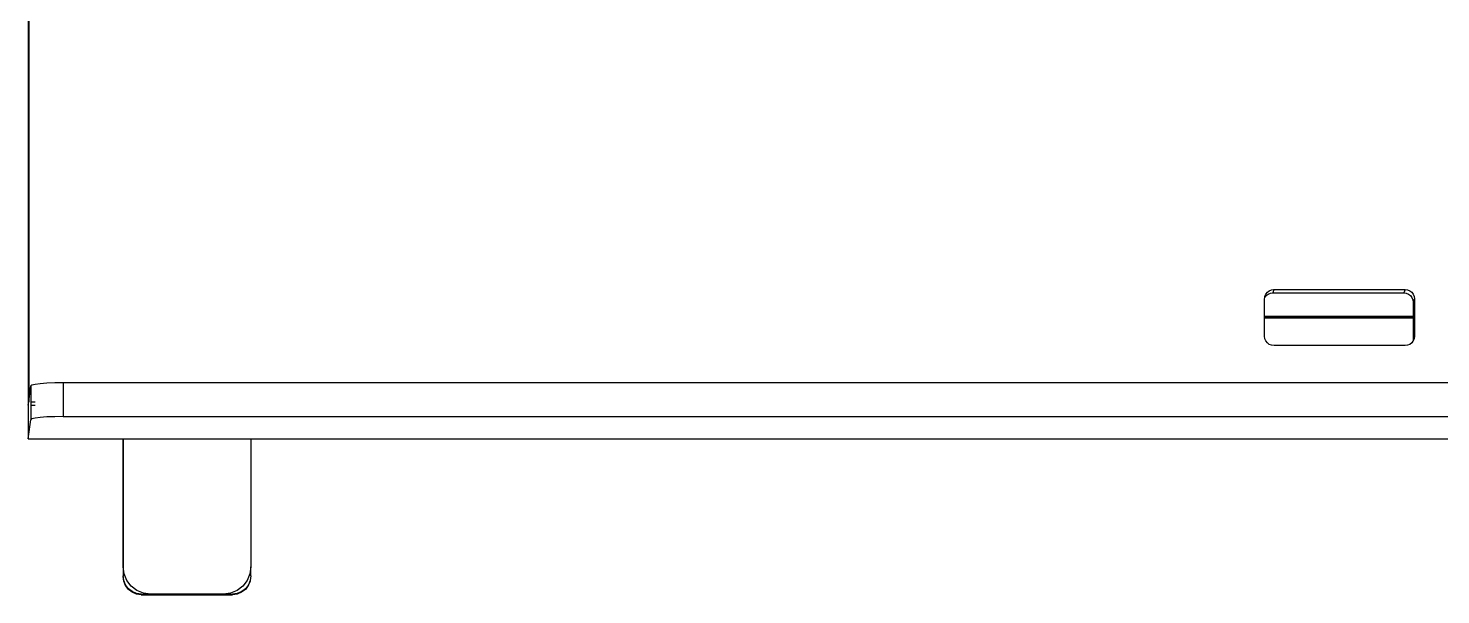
# Model space of a CAD drawing. Header units: metres. Extents: x -4.2 to 4.2, y -5.7 to 5.7.
# Drawn here: x 0.285 to 0.882, y 2.201 to 2.44 of the extents above; entities that cross this region are included whole.
import ezdxf

# ---------------------------------------------------------------- set-up
doc = ezdxf.new("R2010")
doc.units = ezdxf.units.M

msp = doc.modelspace()

# ---------------------------------------------------------------- linework, layer by layer
for p, q in [((0.28528, 2.83688), (0.28528, 2.28065)), ((0.28546, 2.83865), (0.28546, 2.28207)), ((0.80915, 2.32842), (0.80997, 2.32904)), ((0.80997, 2.32904), (0.81093, 2.32944)), ((0.81093, 2.32944), (0.81195, 2.32957)), ((0.81195, 2.32957), (0.81145, 2.32812)), ((0.81195, 2.32957), (0.86737, 2.32957)), ((0.86737, 2.32957), (0.86683, 2.32812)), ((0.86737, 2.32957), (0.8684, 2.32944)), ((0.8684, 2.32944), (0.86935, 2.32904)), ((0.86935, 2.32904), (0.87017, 2.32842)), ((0.808, 2.32563), (0.80807, 2.32622)), ((0.808, 2.31814), (0.808, 2.32563)), ((0.80807, 2.32622), (0.80865, 2.32697)), ((0.80807, 2.32622), (0.80813, 2.32665)), ((0.80813, 2.32665), (0.80852, 2.3276)), ((0.80852, 2.3276), (0.80915, 2.32842)), ((0.80865, 2.32697), (0.80947, 2.32759)), ((0.80947, 2.32759), (0.81042, 2.32799)), ((0.81042, 2.32799), (0.81145, 2.32812)), ((0.81145, 2.32812), (0.86683, 2.32812)), ((0.86683, 2.32812), (0.86785, 2.32799)), ((0.86785, 2.32799), (0.86881, 2.32759)), ((0.86881, 2.32759), (0.86963, 2.32697)), ((0.86963, 2.32697), (0.87026, 2.32615)), ((0.87017, 2.32842), (0.8708, 2.3276)), ((0.87026, 2.32615), (0.87065, 2.32519)), ((0.87065, 2.32519), (0.87079, 2.32417)), ((0.87133, 2.32562), (0.87079, 2.32417)), ((0.87079, 2.32417), (0.87079, 2.31814)), ((0.8708, 2.3276), (0.87119, 2.32664)), ((0.87119, 2.32664), (0.87133, 2.32562)), ((0.87133, 2.32562), (0.87133, 2.30978)), ((0.87079, 2.31814), (0.808, 2.31814)), ((0.808, 2.31806), (0.808, 2.31814)), ((0.808, 2.31806), (0.87079, 2.31806)), ((0.808, 2.31745), (0.808, 2.31806)), ((0.87079, 2.31745), (0.808, 2.31745)), ((0.808, 2.3098), (0.808, 2.31745)), ((0.87079, 2.31814), (0.87079, 2.31806)), ((0.87079, 2.31806), (0.87079, 2.31745)), ((0.87079, 2.31745), (0.87079, 2.30834)), ((0.80813, 2.30877), (0.808, 2.3098)), ((0.80853, 2.30782), (0.80813, 2.30877)), ((0.80916, 2.307), (0.80853, 2.30782)), ((0.80998, 2.30637), (0.80916, 2.307)), ((0.81093, 2.30597), (0.80998, 2.30637)), ((0.81196, 2.30584), (0.81093, 2.30597)), ((0.86738, 2.30584), (0.81196, 2.30584)), ((0.8684, 2.30597), (0.86738, 2.30584)), ((0.86936, 2.30637), (0.8684, 2.30597)), ((0.87018, 2.307), (0.86936, 2.30637)), ((0.8707, 2.30768), (0.87018, 2.307)), ((0.87079, 2.30834), (0.8707, 2.30768)), ((0.87081, 2.30782), (0.8707, 2.30768)), ((0.87133, 2.30978), (0.87079, 2.30834)), ((0.8712, 2.30876), (0.87081, 2.30782)), ((0.87133, 2.30978), (0.8712, 2.30876)), ((0.28546, 2.28207), (0.2863, 2.28881)), ((0.2868, 2.28916), (0.2863, 2.28881)), ((0.2863, 2.28881), (0.2863, 2.27451)), ((0.28819, 2.28948), (0.2868, 2.28916)), ((0.29037, 2.28976), (0.28819, 2.28948)), ((0.2932, 2.28998), (0.29037, 2.28976)), ((0.29647, 2.29011), (0.2932, 2.28998)), ((0.29997, 2.29016), (0.29647, 2.29011)), ((1.3853, 2.29016), (0.29997, 2.29016)), ((0.29997, 2.29016), (0.29997, 2.27586)), ((0.28528, 2.28065), (0.28546, 2.28207)), ((0.2868, 2.28207), (0.28819, 2.28207)), ((0.28528, 2.28065), (0.28528, 2.26641)), ((0.2868, 2.28065), (0.28819, 2.28065)), ((0.29037, 2.27546), (0.28819, 2.27518)), ((0.2932, 2.27568), (0.29037, 2.27546)), ((0.29647, 2.27581), (0.2932, 2.27568)), ((0.29997, 2.27586), (0.29647, 2.27581)), ((0.29997, 2.27586), (1.3853, 2.27586)), ((0.28528, 2.26641), (0.2863, 2.27451)), ((0.2868, 2.27486), (0.2863, 2.27451)), ((0.28819, 2.27518), (0.2868, 2.27486)), ((0.28528, 2.26641), (0.32535, 2.26641)), ((0.32535, 2.26641), (0.3254, 2.21242)), ((0.32535, 2.26641), (0.3254, 2.26641)), ((0.3254, 2.21242), (0.3254, 2.26641)), ((0.3254, 2.26641), (0.37938, 2.26641)), ((0.37938, 2.26641), (0.37938, 2.21242)), ((0.37938, 2.26641), (1.26637, 2.26641)), ((0.3254, 2.21242), (0.32535, 2.21212)), ((0.32535, 2.21212), (0.3254, 2.20856)), ((0.32579, 2.20943), (0.3254, 2.21242)), ((0.37938, 2.21242), (0.37899, 2.20943)), ((0.37938, 2.20856), (0.37938, 2.21242)), ((0.3254, 2.20856), (0.32535, 2.20827)), ((0.32562, 2.20627), (0.32535, 2.20827)), ((0.32566, 2.20657), (0.3254, 2.20856)), ((0.32639, 2.20441), (0.32562, 2.20627)), ((0.32643, 2.20471), (0.32566, 2.20657)), ((0.32695, 2.20664), (0.32579, 2.20943)), ((0.32761, 2.20281), (0.32639, 2.20441)), ((0.32766, 2.20311), (0.32643, 2.20471)), ((0.32879, 2.20424), (0.32695, 2.20664)), ((0.33118, 2.2024), (0.32879, 2.20424)), ((0.376, 2.20424), (0.3736, 2.2024)), ((0.37783, 2.20664), (0.376, 2.20424)), ((0.3783, 2.20441), (0.37707, 2.20281)), ((0.37835, 2.20471), (0.37713, 2.20311)), ((0.37899, 2.20943), (0.37783, 2.20664)), ((0.37907, 2.20627), (0.3783, 2.20441)), ((0.37912, 2.20657), (0.37835, 2.20471)), ((0.37912, 2.20657), (0.37907, 2.20627)), ((0.37938, 2.20856), (0.37912, 2.20657)), ((0.32921, 2.20159), (0.32761, 2.20281)), ((0.32925, 2.20189), (0.32766, 2.20311)), ((0.33107, 2.20082), (0.32921, 2.20159)), ((0.33111, 2.20111), (0.32925, 2.20189)), ((0.33306, 2.20056), (0.33107, 2.20082)), ((0.33311, 2.20085), (0.33111, 2.20111)), ((0.33397, 2.20125), (0.33118, 2.2024)), ((0.33311, 2.20085), (0.33306, 2.20056)), ((0.33306, 2.20056), (0.33692, 2.20056)), ((0.33311, 2.20085), (0.33697, 2.20085)), ((0.33697, 2.20085), (0.33397, 2.20125)), ((0.33697, 2.20085), (0.33692, 2.20056)), ((0.33692, 2.20056), (0.36777, 2.20056)), ((0.36782, 2.20085), (0.33697, 2.20085)), ((0.36782, 2.20085), (0.36777, 2.20056)), ((0.36777, 2.20056), (0.37162, 2.20056)), ((0.37081, 2.20125), (0.36782, 2.20085)), ((0.36782, 2.20085), (0.37167, 2.20085)), ((0.3736, 2.2024), (0.37081, 2.20125)), ((0.37167, 2.20085), (0.37162, 2.20056)), ((0.37362, 2.20082), (0.37162, 2.20056)), ((0.37367, 2.20111), (0.37167, 2.20085)), ((0.37548, 2.20159), (0.37362, 2.20082)), ((0.37553, 2.20189), (0.37367, 2.20111)), ((0.37707, 2.20281), (0.37548, 2.20159)), ((0.37713, 2.20311), (0.37553, 2.20189))]:
    msp.add_line(p, q)

doc.saveas('drawing.dxf')
